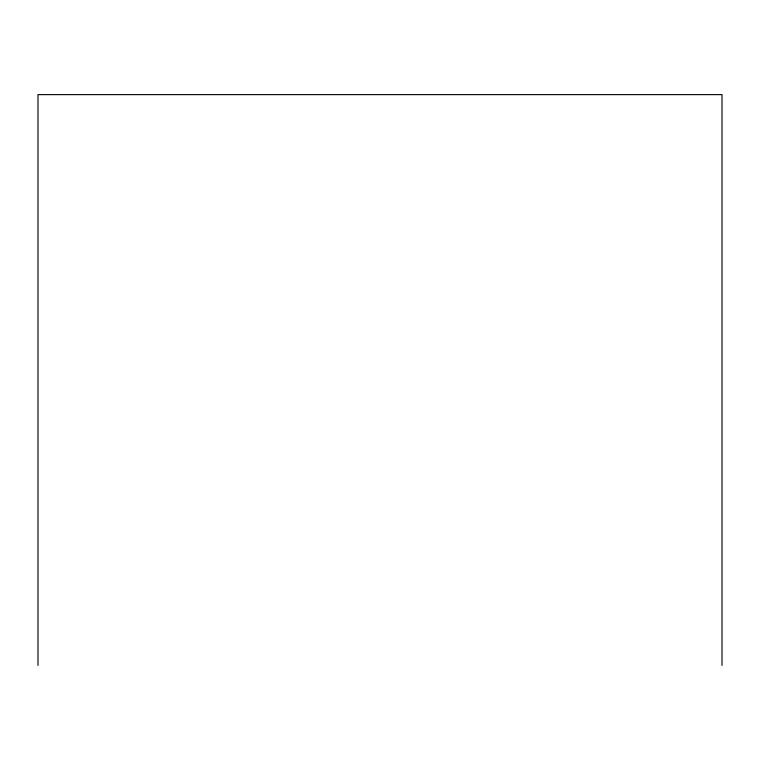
<?xml version="1.0" encoding="UTF-8"?>
<svg xmlns="http://www.w3.org/2000/svg" width="760" height="760" viewBox="0 0 760 760"><rect width="100%" height="100%" fill="white"/><g stroke="black" fill="none" stroke-linecap="round" stroke-linejoin="round"><path stroke-width="1.14" d="M722 665.38L722 94.62L38 94.62L38 665.38"/></g></svg>
